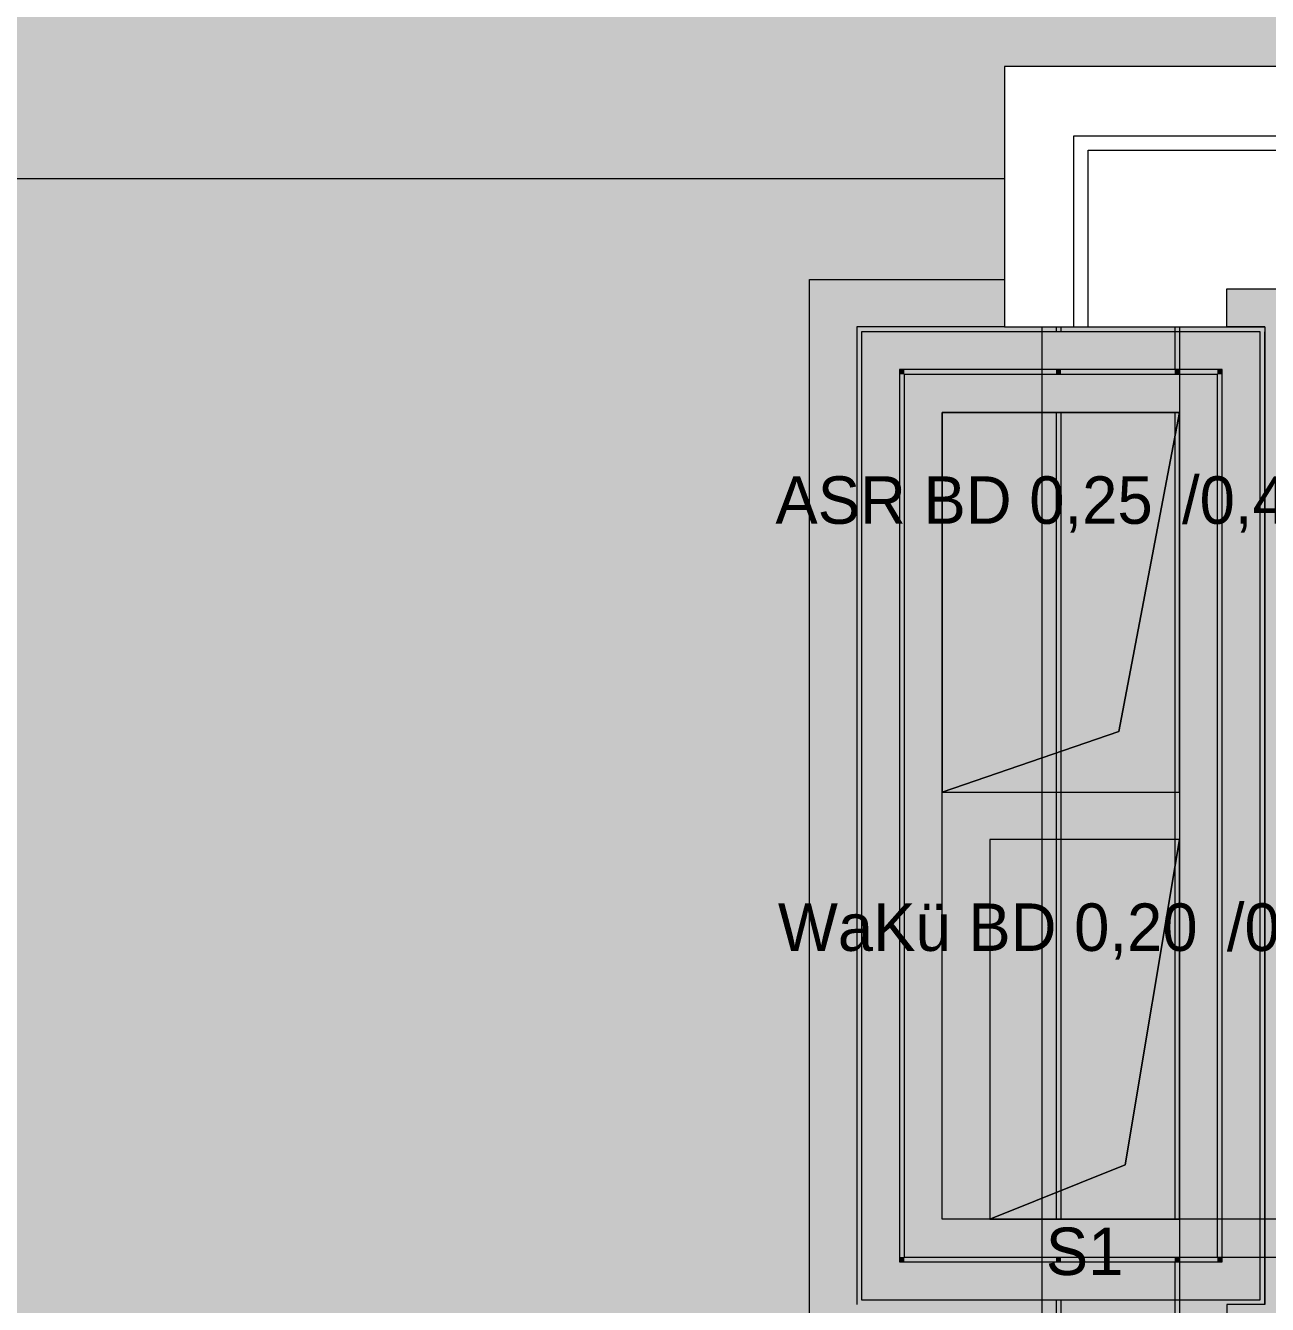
# Model space of a CAD drawing. Header units: metres. Extents: x -3 to 171, y -23 to 41.
# Drawn here: x 7.529 to 8.838, y -4.985 to -3.637 of the extents above; entities that cross this region are included whole.
import ezdxf

# ---------------------------------------------------------------- set-up
doc = ezdxf.new("R2010")
doc.units = ezdxf.units.M
doc.header["$MEASUREMENT"] = 0
doc.set_wipeout_variables(frame=1)
for name, pattern in [('Punkt 1_1', [0.075, 0.025, -0.05]), ('Untersicht', [0.001, 0.0005, -0.0005]), ('Wipeout_Contour', [1, 0, -1])]:
    doc.linetypes.add(name, pattern=pattern)
for name, color, linetype in [('6._Dach PP STG1_1_110 Wand Aussen', 7, 'Continuous'), ('6._Dach PP STG1_1_112 Wand Aussen - Schachtwände', 7, 'Continuous'), ('6._Dach PP STG1_1_140 Brüstung', 7, 'Continuous'), ('6._Dach PP STG1_1_210 Decke', 7, 'Continuous'), ('6._Dach PP STG1_1_220 Bodenaufbau', 7, 'Continuous'), ('6._Dach PP STG1_1_220 Bodenaufbau - Außen_ Gefälle', 7, 'Continuous'), ('6._Dach PP STG1_1_221 Bodenaufbau - Abdichtung', 7, 'Continuous'), ('6._Dach PP STG1_1_270 Deckendurchbruchsymbol', 7, 'Continuous'), ('6._Dach PP STG1_1_611 Entwässerung', 7, 'Continuous'), ('6._Dach PP STG1_1_950 Polierplan Bemaßung', 7, 'Continuous')]:
    doc.layers.add(name, color=color, linetype=linetype)
doc.styles.add('ERSTELLTER_STIL_2', font='')
doc.styles.get('ERSTELLTER_STIL_2').set_extended_font_data('Eurostile')

msp = doc.modelspace()

# ---------------------------------------------------------------- hatches: boundary and pattern name
at = {"layer": '6._Dach PP STG1_1_110 Wand Aussen', "linetype": 'Continuous', "lineweight": 13, "true_color": 0xff6400}
for points in [[(8.74, -3.86), (8.62, -3.74), (8.62, -3.86)], [(8.74, -3.74), (8.62, -3.74), (8.74, -3.86)], [(8.74, -3.86), (10.325, -3.86), (10.325, -3.74), (8.74, -3.74)], [(8.62, -3.86), (8.62, -3.96), (8.74, -3.96), (8.74, -3.86)], [(8.62, -3.96), (8.62, -4), (8.74, -4), (8.74, -3.96)], [(8.62, -4.045), (8.62, -4.895), (8.74, -4.895), (8.74, -4.045)], [(8.62, -4.94), (8.62, -4.98), (8.74, -4.98), (8.74, -4.94)], [(8.74, -4.98), (8.62, -4.98), (8.62, -5.925), (8.74, -5.925)]]:
    msp.add_hatch(color=30, dxfattribs=at).paths.add_polyline_path(points)
at = {"layer": '6._Dach PP STG1_1_110 Wand Aussen', "linetype": 'Continuous', "lineweight": 0, "true_color": 0x373737}
for points in [[(8.745, -3.865), (8.74, -3.86), (8.74, -3.865)], [(8.745, -3.86), (8.74, -3.86), (8.745, -3.865)], [(8.745, -3.865), (8.74, -3.865), (8.74, -4), (8.745, -4)], [(8.745, -3.865), (10.325, -3.865), (10.325, -3.86), (8.745, -3.86)], [(8.745, -4), (8.74, -4), (8.74, -4.005), (8.745, -4.005)], [(8.745, -4.045), (8.74, -4.045), (8.74, -4.895), (8.745, -4.895)], [(8.745, -4.935), (8.74, -4.935), (8.74, -4.94), (8.745, -4.94)], [(8.745, -4.94), (8.74, -4.94), (8.74, -5.925), (8.745, -5.925)]]:
    msp.add_hatch(color=250, dxfattribs=at).paths.add_polyline_path(points)
at = {"layer": '6._Dach PP STG1_1_110 Wand Aussen', "linetype": 'Continuous', "lineweight": 13, "true_color": 0x3f7f02}
for points in [[(8.925, -4.045), (8.745, -3.865), (8.745, -4.045)], [(8.925, -3.865), (8.745, -3.865), (8.925, -4.045)], [(8.925, -4.045), (8.745, -4.045), (8.745, -4.895), (8.925, -4.895)], [(8.745, -4.935), (8.745, -5.925), (8.925, -5.925), (8.925, -4.935)]]:
    msp.add_hatch(color=76, dxfattribs=at).paths.add_polyline_path(points)
at = {"layer": '6._Dach PP STG1_1_112 Wand Aussen - Schachtwände', "linetype": 'Continuous', "lineweight": 13, "true_color": 0xff6400}
for points in [[(8.45, -4), (8.41, -3.96), (8.41, -4)], [(8.45, -3.96), (8.41, -3.96), (8.45, -4)], [(8.45, -3.96), (8.45, -4), (8.79, -4), (8.79, -3.96)], [(8.62, -4), (8.62, -3.96), (8.615, -3.96), (8.615, -4)], [(8.79, -4), (8.83, -4), (8.83, -3.96)], [(8.79, -3.96), (8.79, -4), (8.83, -3.96)], [(8.45, -4.94), (8.45, -4), (8.41, -4), (8.41, -4.94)], [(8.79, -4), (8.79, -4.94), (8.83, -4.94), (8.83, -4)], [(8.45, -4.94), (8.41, -4.98), (8.45, -4.98)], [(8.41, -4.94), (8.41, -4.98), (8.45, -4.94)], [(8.79, -4.94), (8.45, -4.94), (8.45, -4.98), (8.79, -4.98)], [(8.62, -4.98), (8.62, -4.94), (8.615, -4.94), (8.615, -4.98)], [(8.79, -4.98), (8.83, -4.98), (8.79, -4.94)], [(8.79, -4.94), (8.83, -4.98), (8.83, -4.94)]]:
    msp.add_hatch(color=30, dxfattribs=at).paths.add_polyline_path(points)
at = {"layer": '6._Dach PP STG1_1_112 Wand Aussen - Schachtwände', "linetype": 'Continuous', "lineweight": 0, "true_color": 0x373737}
for points in [[(8.455, -4.005), (8.45, -4), (8.45, -4.005)], [(8.455, -4), (8.45, -4), (8.455, -4.005)], [(8.455, -4), (8.455, -4.005), (8.785, -4.005), (8.785, -4)], [(8.62, -4.005), (8.62, -4), (8.615, -4), (8.615, -4.005)], [(8.74, -4.005), (8.74, -4), (8.62, -4), (8.62, -4.005)], [(8.785, -4.005), (8.79, -4.005), (8.79, -4)], [(8.785, -4), (8.785, -4.005), (8.79, -4)], [(8.455, -4.935), (8.455, -4.005), (8.45, -4.005), (8.45, -4.935)], [(8.785, -4.005), (8.785, -4.935), (8.79, -4.935), (8.79, -4.005)], [(8.45, -4.94), (8.455, -4.94), (8.455, -4.935)], [(8.45, -4.935), (8.45, -4.94), (8.455, -4.935)], [(8.785, -4.935), (8.455, -4.935), (8.455, -4.94), (8.785, -4.94)], [(8.62, -4.94), (8.62, -4.935), (8.615, -4.935), (8.615, -4.94)], [(8.74, -4.94), (8.74, -4.935), (8.62, -4.935), (8.62, -4.94)], [(8.785, -4.935), (8.785, -4.94), (8.79, -4.94)], [(8.785, -4.935), (8.79, -4.94), (8.79, -4.935)]]:
    msp.add_hatch(color=250, dxfattribs=at).paths.add_polyline_path(points)
at = {"layer": '6._Dach PP STG1_1_112 Wand Aussen - Schachtwände', "linetype": 'Continuous', "lineweight": 13, "true_color": 0xb85600}
for points in [[(8.495, -4.045), (8.455, -4.005), (8.455, -4.045)], [(8.495, -4.005), (8.455, -4.005), (8.495, -4.045)], [(8.495, -4.045), (8.745, -4.045), (8.745, -4.005), (8.495, -4.005)], [(8.62, -4.045), (8.62, -4.005), (8.615, -4.005), (8.615, -4.045)], [(8.74, -4.045), (8.74, -4.005), (8.62, -4.005), (8.62, -4.045)], [(8.745, -4.045), (8.745, -4.005), (8.74, -4.005), (8.74, -4.045)], [(8.745, -4.045), (8.785, -4.045), (8.785, -4.005)], [(8.745, -4.045), (8.785, -4.005), (8.745, -4.005)], [(8.495, -4.895), (8.495, -4.045), (8.455, -4.045), (8.455, -4.895)], [(8.745, -4.045), (8.745, -4.895), (8.785, -4.895), (8.785, -4.045)], [(8.495, -4.895), (8.455, -4.935), (8.495, -4.935)], [(8.455, -4.895), (8.455, -4.935), (8.495, -4.895)], [(8.745, -4.895), (8.495, -4.895), (8.495, -4.935), (8.745, -4.935)], [(8.62, -4.935), (8.62, -4.895), (8.615, -4.895), (8.615, -4.935)], [(8.74, -4.935), (8.74, -4.895), (8.62, -4.895), (8.62, -4.935)], [(8.745, -4.935), (8.745, -4.895), (8.74, -4.895), (8.74, -4.935)], [(8.925, -4.935), (8.925, -4.895), (8.745, -4.895), (8.745, -4.935)], [(8.745, -4.935), (8.785, -4.935), (8.745, -4.895)], [(8.745, -4.895), (8.785, -4.935), (8.785, -4.895)]]:
    msp.add_hatch(color=32, dxfattribs=at).paths.add_polyline_path(points)
at = {"layer": '6._Dach PP STG1_1_220 Bodenaufbau', "linetype": 'Continuous', "lineweight": 0, "true_color": 0x323232}
h = msp.add_hatch(color=250, dxfattribs=at)
h.paths.add_polyline_path([(8.755, -3.915), (8.755, -3.955), (8.835, -3.955), (8.835, -4.985), (8.795, -4.985), (8.795, -5.835), (8.795, -6.265), (8.795, -7.605), (11.035, -7.605), (11.035, -4.555), (10.325, -4.555), (10.325, -3.915)])
h.paths.add_polyline_path([(8.853, -7.1174), (8.853, -6.0134), (10.957, -6.0134), (10.957, -7.1174)], flags=0)
at = {"layer": '6._Dach PP STG1_1_220 Bodenaufbau - Außen_ Gefälle', "linetype": 'Continuous', "lineweight": 0, "true_color": 0x323232}
h = msp.add_hatch(color=250, dxfattribs=at)
h.paths.add_polyline_path([(6.565, -4.5433), (0.1867, -4.5433), (0.2083, -10.4546), (6.43, -10.4546), (6.43, -14.87), (12.38, -14.87), (12.38, -10.4546), (18.8202, -10.4546), (18.8399, -4.5433), (12.4199, -4.5433), (12.415, -1.67), (6.565, -1.67)])
h.paths.add_polyline_path([(6.495, -7.395), (8.015, -7.395), (8.015, -7.605), (8.745, -7.605), (8.745, -6.215), (7.975, -6.215), (7.975, -5.885), (8.745, -5.885), (8.745, -3.865), (11.105, -3.865), (11.105, -6.245), (11.105, -7.605), (11.5565, -7.605), (11.5565, -8.955), (6.495, -8.955)], flags=0)
at = {"layer": '6._Dach PP STG1_1_270 Deckendurchbruchsymbol', "linetype": 'Continuous', "lineweight": 0}
for points in [[(8.495, -4.445), (8.745, -4.445), (8.745, -4.045), (8.6811, -4.3811)], [(8.545, -4.895), (8.745, -4.895), (8.745, -4.495), (8.6879, -4.8379)]]:
    msp.add_hatch(color=8, dxfattribs=at).paths.add_polyline_path(points)

# ---------------------------------------------------------------- linework, layer by layer
at = {"layer": '6._Dach PP STG1_1_110 Wand Aussen', "color": 7, "linetype": 'Continuous', "lineweight": 13, "ltscale": 1000}
for p, q in [((8.62, -3.74), (8.62, -3.86)), ((8.74, -3.74), (8.62, -3.74)), ((8.62, -3.74), (8.62, -3.86)), ((10.325, -3.74), (8.74, -3.74)), ((8.62, -3.86), (8.62, -3.96)), ((8.74, -3.86), (8.74, -3.865)), ((8.745, -3.86), (8.74, -3.86)), ((8.74, -3.86), (8.74, -3.865)), ((8.74, -3.865), (8.74, -4)), ((10.325, -3.86), (8.745, -3.86)), ((8.62, -3.96), (8.615, -3.96)), ((8.62, -3.96), (8.615, -3.96)), ((8.62, -4), (8.615, -4)), ((8.74, -4), (8.62, -4)), ((8.74, -4), (8.62, -4)), ((8.62, -4.005), (8.615, -4.005)), ((8.74, -4.005), (8.62, -4.005)), ((8.745, -4.005), (8.74, -4.005)), ((8.745, -4.005), (8.74, -4.005)), ((8.615, -4.045), (8.62, -4.045)), ((8.615, -4.045), (8.62, -4.045)), ((8.62, -4.045), (8.74, -4.045)), ((8.62, -4.045), (8.74, -4.045)), ((8.62, -4.045), (8.62, -4.895)), ((8.74, -4.045), (8.745, -4.045)), ((8.74, -4.045), (8.745, -4.045)), ((8.74, -4.045), (8.74, -4.895)), ((8.62, -4.895), (8.615, -4.895)), ((8.62, -4.895), (8.615, -4.895)), ((8.74, -4.895), (8.62, -4.895)), ((8.74, -4.895), (8.62, -4.895)), ((8.745, -4.895), (8.74, -4.895)), ((8.745, -4.895), (8.74, -4.895)), ((8.925, -4.895), (8.745, -4.895)), ((8.925, -4.895), (8.745, -4.895)), ((8.615, -4.935), (8.62, -4.935)), ((8.615, -4.94), (8.62, -4.94)), ((8.62, -4.935), (8.74, -4.935)), ((8.62, -4.94), (8.74, -4.94)), ((8.62, -4.94), (8.74, -4.94)), ((8.74, -4.935), (8.745, -4.935)), ((8.74, -4.935), (8.745, -4.935)), ((8.74, -4.94), (8.74, -5.925)), ((8.745, -4.935), (8.925, -4.935)), ((8.745, -4.935), (8.925, -4.935)), ((8.615, -4.98), (8.62, -4.98)), ((8.615, -4.98), (8.62, -4.98)), ((8.62, -4.98), (8.62, -5.925))]:
    msp.add_line(p, q, dxfattribs=at)
at = {"layer": '6._Dach PP STG1_1_110 Wand Aussen', "color": 7, "linetype": 'Continuous', "lineweight": 18, "ltscale": 1000}
for p, q in [((8.745, -3.865), (8.745, -4.045)), ((8.925, -3.865), (8.745, -3.865)), ((8.745, -3.865), (8.745, -4.045)), ((8.745, -4.045), (8.745, -4.895)), ((8.745, -4.935), (8.745, -5.925))]:
    msp.add_line(p, q, dxfattribs=at)
at = {"layer": '6._Dach PP STG1_1_110 Wand Aussen', "color": 7, "linetype": 'Continuous', "lineweight": 13, "ltscale": 1000, "flags": 128}
for points in [[(8.615, -3.735), (8.615, -3.74)], [(10.325, -3.735), (8.615, -3.735)], [(8.615, -3.74), (8.615, -3.96)], [(8.615, -4.045), (8.615, -4.895)], [(8.615, -4.98), (8.615, -5.925)]]:
    msp.add_lwpolyline(points, dxfattribs=at)
at = {"layer": '6._Dach PP STG1_1_112 Wand Aussen - Schachtwände', "color": 7, "linetype": 'Continuous', "lineweight": 13, "ltscale": 1000}
for p, q in [((8.41, -3.96), (8.41, -4)), ((8.45, -3.96), (8.41, -3.96)), ((8.41, -3.96), (8.41, -4)), ((8.79, -3.96), (8.45, -3.96)), ((8.83, -3.96), (8.79, -3.96)), ((8.83, -4), (8.83, -3.96)), ((8.83, -4), (8.83, -3.96)), ((8.41, -4), (8.41, -4.94)), ((8.45, -4), (8.45, -4.005)), ((8.455, -4), (8.45, -4)), ((8.45, -4), (8.45, -4.005)), ((8.785, -4), (8.455, -4)), ((8.79, -4), (8.785, -4)), ((8.79, -4.005), (8.79, -4)), ((8.79, -4.005), (8.79, -4)), ((8.83, -4.94), (8.83, -4)), ((8.45, -4.005), (8.45, -4.935)), ((8.455, -4.005), (8.455, -4.045)), ((8.495, -4.005), (8.455, -4.005)), ((8.455, -4.005), (8.455, -4.045)), ((8.745, -4.005), (8.495, -4.005)), ((8.785, -4.005), (8.745, -4.005)), ((8.785, -4.045), (8.785, -4.005)), ((8.785, -4.045), (8.785, -4.005)), ((8.79, -4.935), (8.79, -4.005)), ((8.455, -4.045), (8.455, -4.895)), ((8.785, -4.895), (8.785, -4.045)), ((8.455, -4.895), (8.455, -4.935)), ((8.785, -4.935), (8.785, -4.895)), ((8.41, -4.94), (8.41, -4.98)), ((8.45, -4.935), (8.45, -4.94)), ((8.45, -4.94), (8.455, -4.94)), ((8.45, -4.94), (8.455, -4.94)), ((8.455, -4.935), (8.495, -4.935)), ((8.455, -4.935), (8.495, -4.935)), ((8.455, -4.94), (8.785, -4.94)), ((8.495, -4.935), (8.745, -4.935)), ((8.745, -4.935), (8.785, -4.935)), ((8.745, -4.935), (8.785, -4.935)), ((8.785, -4.94), (8.79, -4.94)), ((8.785, -4.94), (8.79, -4.94)), ((8.79, -4.94), (8.79, -4.935)), ((8.83, -4.98), (8.83, -4.94)), ((8.41, -4.98), (8.45, -4.98)), ((8.41, -4.98), (8.45, -4.98)), ((8.45, -4.98), (8.79, -4.98)), ((8.79, -4.98), (8.83, -4.98)), ((8.79, -4.98), (8.83, -4.98))]:
    msp.add_line(p, q, dxfattribs=at)
at = {"layer": '6._Dach PP STG1_1_112 Wand Aussen - Schachtwände', "color": 7, "linetype": 'Continuous', "lineweight": 18, "ltscale": 1000, "flags": 128}
for points in [[(8.355, -3.905), (8.8596, -3.905)], [(8.355, -5.035), (8.355, -3.905)]]:
    msp.add_lwpolyline(points, dxfattribs=at)
at = {"layer": '6._Dach PP STG1_1_112 Wand Aussen - Schachtwände', "color": 7, "linetype": 'Continuous', "lineweight": 13, "ltscale": 1000, "flags": 128}
for points in [[(8.405, -3.955), (8.405, -3.96)], [(8.835, -3.955), (8.405, -3.955)], [(8.405, -3.96), (8.405, -4.985)], [(8.835, -3.955), (8.835, -3.96)], [(8.835, -4.985), (8.835, -3.96)], [(8.495, -4.045), (8.745, -4.045)], [(8.495, -4.895), (8.495, -4.045)], [(8.745, -4.045), (8.745, -4.895)], [(8.745, -4.895), (8.495, -4.895)]]:
    msp.add_lwpolyline(points, dxfattribs=at)
at = {"layer": '6._Dach PP STG1_1_210 Decke', "color": 7, "linetype": 'Continuous', "lineweight": 13, "ltscale": 1000, "true_color": 0xf4f4f4, "flags": 128}
msp.add_lwpolyline([(11.085, -7.065), (11.085, -3.865), (8.745, -3.865), (8.745, -5.925), (8.745, -6.065), (8.745, -7.065)], dxfattribs=at)
at = {"layer": '6._Dach PP STG1_1_220 Bodenaufbau', "color": 7, "linetype": 'Continuous', "lineweight": 13, "ltscale": 1000, "flags": 128}
msp.add_lwpolyline([(8.755, -3.915), (8.755, -3.955), (8.835, -3.955), (8.835, -4.985), (8.795, -4.985), (8.795, -5.835), (8.795, -6.265), (8.795, -7.605), (11.035, -7.605), (11.035, -4.555), (10.325, -4.555), (10.325, -3.915)], close=True, dxfattribs=at)
at = {"layer": '6._Dach PP STG1_1_220 Bodenaufbau - Außen_ Gefälle', "color": 7, "linetype": 'Continuous', "lineweight": 13, "ltscale": 1000, "flags": 128}
msp.add_lwpolyline([(6.495, -7.395), (6.495, -8.955), (11.5565, -8.955), (11.5565, -7.605), (11.105, -7.605), (11.105, -6.245), (11.105, -3.865), (8.745, -3.865), (8.745, -5.885), (7.975, -5.885), (7.975, -6.215), (8.745, -6.215), (8.745, -7.605), (8.015, -7.605), (8.015, -7.395)], close=True, dxfattribs=at)
at = {"layer": '6._Dach PP STG1_1_221 Bodenaufbau - Abdichtung', "color": 171, "linetype": 'Untersicht', "lineweight": 13, "ltscale": 1000, "true_color": 0x6c6cff, "flags": 128}
for points in [[(8.745, -3.865), (8.7449, -5.885)], [(9.4902, -3.865), (8.745, -3.865)]]:
    msp.add_lwpolyline(points, dxfattribs=at)
at = {"layer": '6._Dach PP STG1_1_270 Deckendurchbruchsymbol', "color": 7, "linetype": 'Continuous', "lineweight": 13, "ltscale": 1000, "flags": 128}
for points in [[(8.6811, -4.3811), (8.745, -4.045), (8.495, -4.045), (8.495, -4.445)], [(8.495, -4.445), (8.745, -4.445), (8.745, -4.045), (8.6811, -4.3811)], [(8.6879, -4.8379), (8.745, -4.495), (8.545, -4.495), (8.545, -4.895)], [(8.545, -4.895), (8.745, -4.895), (8.745, -4.495), (8.6879, -4.8379)]]:
    msp.add_lwpolyline(points, close=True, dxfattribs=at)
at = {"layer": '6._Dach PP STG1_1_611 Entwässerung', "color": 5, "linetype": 'Continuous', "lineweight": 13, "ltscale": 1000, "flags": 128}
msp.add_lwpolyline([(8.6, -7.265), (11.25, -7.265), (11.25, -3.72), (8.6, -3.72)], close=True, dxfattribs=at)
at = {"layer": '6._Dach PP STG1_1_950 Polierplan Bemaßung', "color": 3, "linetype": 'Punkt 1_1', "lineweight": 0, "ltscale": 1000}
msp.add_line((0.4516, -3.7987), (22.9775, -3.7987), dxfattribs=at)

# ---------------------------------------------------------------- texts
at = {"layer": '6._Dach PP STG1_1_270 Deckendurchbruchsymbol', "color": 1, "linetype": 'Continuous', "lineweight": 0, "char_height": 0.05, "style": 'ERSTELLTER_STIL_2'}
for s, insert, attachment_point in [('\\A1;{\\pqc;\\pt0;\\fEurostile|b0|i0|c0|p0;\\W1.000000;ASR BD 0,25\\fEurostile|b0|i0|c0|p0;\\W1.000000;\\A1{\\H.66x;\\S^  ;}\\fEurostile|b0|i0|c0|p0;\\W1.000000; /0,40\\fEurostile|b0|i0|c0|p0;\\W1.000000;\\A1{\\H.66x;\\S^  ;}\\fEurostile|b0|i0|c0|p0;\\W1.000000;\\fEurostile|b0|i0|c0|p0;\\W1.000000;\\A1{\\H.66x;\\S^  ;}}', (8.62, -4.177), 8), ('\\A1;{\\pqc;\\pt0;\\fEurostile|b0|i0|c0|p0;\\W1.000000;WaKü BD 0,20\\fEurostile|b0|i0|c0|p0;\\W1.000000;\\A1{\\H.66x;\\S^  ;}\\fEurostile|b0|i0|c0|p0;\\W1.000000; /0,40\\fEurostile|b0|i0|c0|p0;\\W1.000000;\\A1{\\H.66x;\\S^  ;}\\fEurostile|b0|i0|c0|p0;\\W1.000000;\\fEurostile|b0|i0|c0|p0;\\W1.000000;\\A1{\\H.66x;\\S^  ;}}', (8.645, -4.627), 8), ('\\A1;{\\pqc;\\pt0;\\fEurostile|b0|i0|c0|p0;\\W1.000000;S1}', (8.645, -4.9039), 2)]:
    msp.add_mtext(s, dxfattribs=dict(at, insert=insert, attachment_point=attachment_point))

# ---------------------------------------------------------------- next in the draw order: wipeouts: each hides what was drawn before it
at = {"color": 254, "linetype": 'Wipeout_Contour', "lineweight": 0, "ltscale": 29.266236}
msp.add_wipeout([(8.795, -3.915), (8.6488, -3.7688), (8.6488, -3.915)], dxfattribs=at).dxf.layer = '6._Dach PP STG1_1_140 Brüstung'

# ---------------------------------------------------------------- next in the draw order: wipeouts: each hides what was drawn before it
at = {"color": 254, "linetype": 'Wipeout_Contour', "lineweight": 0, "ltscale": 28.977074}
msp.add_wipeout([(8.6488, -3.7688), (8.6338, -3.7538), (8.6338, -3.7688)], dxfattribs=at).dxf.layer = '6._Dach PP STG1_1_140 Brüstung'
at = {"color": 254, "linetype": 'Wipeout_Contour', "lineweight": 0, "ltscale": 41.33452}
msp.add_wipeout([(8.795, -3.915), (10.325, -3.915), (10.325, -3.7688), (8.795, -3.7688)], dxfattribs=at).dxf.layer = '6._Dach PP STG1_1_140 Brüstung'

# ---------------------------------------------------------------- next in the draw order: wipeouts: each hides what was drawn before it
at = {"color": 254, "linetype": 'Wipeout_Contour', "lineweight": 0, "ltscale": 28.788904}
msp.add_wipeout([(8.6338, -3.7538), (8.5606, -3.6806), (8.5606, -3.7538)], dxfattribs=at).dxf.layer = '6._Dach PP STG1_1_140 Brüstung'
at = {"color": 254, "linetype": 'Wipeout_Contour', "lineweight": 0, "ltscale": 28.022769}
msp.add_wipeout([(8.795, -3.7688), (8.6488, -3.7688), (8.795, -3.915)], dxfattribs=at).dxf.layer = '6._Dach PP STG1_1_140 Brüstung'

# ---------------------------------------------------------------- next in the draw order: linework, layer by layer
at = {"layer": '6._Dach PP STG1_1_140 Brüstung', "color": 7, "linetype": 'Continuous', "lineweight": 18, "ltscale": 1000}
msp.add_line((8.795, -3.915), (10.325, -3.915), dxfattribs=at)
at = {"layer": '6._Dach PP STG1_1_140 Brüstung', "color": 7, "linetype": 'Continuous', "lineweight": 18, "ltscale": 1000, "flags": 128}
msp.add_lwpolyline([(8.795, -3.915), (10.325, -3.915)], dxfattribs=at)

# ---------------------------------------------------------------- next in the draw order: wipeouts: each hides what was drawn before it
at = {"color": 254, "linetype": 'Wipeout_Contour', "lineweight": 0, "ltscale": 40.946652}
msp.add_wipeout([(8.6488, -3.7688), (10.325, -3.7688), (10.325, -3.7538), (8.6488, -3.7538)], dxfattribs=at).dxf.layer = '6._Dach PP STG1_1_140 Brüstung'

# ---------------------------------------------------------------- next in the draw order: wipeouts: each hides what was drawn before it
at = {"color": 254, "linetype": 'Wipeout_Contour', "lineweight": 0, "ltscale": 27.669283}
msp.add_wipeout([(8.6488, -3.7538), (8.6338, -3.7538), (8.6488, -3.7688)], dxfattribs=at).dxf.layer = '6._Dach PP STG1_1_140 Brüstung'
at = {"color": 254, "linetype": 'Wipeout_Contour', "lineweight": 0, "ltscale": 38.333793}
msp.add_wipeout([(8.6488, -3.915), (8.6488, -3.955), (8.795, -3.955), (8.795, -3.915)], dxfattribs=at).dxf.layer = '6._Dach PP STG1_1_140 Brüstung'

# ---------------------------------------------------------------- next in the draw order: linework, layer by layer
at = {"layer": '6._Dach PP STG1_1_140 Brüstung', "color": 7, "linetype": 'Continuous', "lineweight": 18, "ltscale": 1000}
for p, q in [((8.6488, -3.7688), (10.325, -3.7688)), ((8.795, -3.955), (8.795, -3.915))]:
    msp.add_line(p, q, dxfattribs=at)
at = {"layer": '6._Dach PP STG1_1_140 Brüstung', "color": 7, "linetype": 'Continuous', "lineweight": 18, "ltscale": 1000, "flags": 128}
msp.add_lwpolyline([(8.795, -3.955), (8.795, -3.915)], dxfattribs=at)

# ---------------------------------------------------------------- next in the draw order: wipeouts: each hides what was drawn before it
at = {"color": 254, "linetype": 'Wipeout_Contour', "lineweight": 0, "ltscale": 40.85653}
msp.add_wipeout([(8.6338, -3.7538), (10.325, -3.7538), (10.325, -3.6806), (8.6338, -3.6806)], dxfattribs=at).dxf.layer = '6._Dach PP STG1_1_140 Brüstung'

# ---------------------------------------------------------------- next in the draw order: wipeouts: each hides what was drawn before it
at = {"color": 254, "linetype": 'Wipeout_Contour', "lineweight": 0, "ltscale": 27.512564}
msp.add_wipeout([(8.6338, -3.6806), (8.5606, -3.6806), (8.6338, -3.7538)], dxfattribs=at).dxf.layer = '6._Dach PP STG1_1_140 Brüstung'
at = {"color": 254, "linetype": 'Wipeout_Contour', "lineweight": 0, "ltscale": 37.922414}
msp.add_wipeout([(8.6338, -3.7688), (8.6338, -3.955), (8.6488, -3.955), (8.6488, -3.7688)], dxfattribs=at).dxf.layer = '6._Dach PP STG1_1_140 Brüstung'

# ---------------------------------------------------------------- next in the draw order: linework, layer by layer
at = {"layer": '6._Dach PP STG1_1_140 Brüstung', "color": 7, "linetype": 'Continuous', "lineweight": 18, "ltscale": 1000}
for p, q in [((8.6338, -3.7538), (10.325, -3.7538)), ((8.6488, -3.955), (8.6488, -3.7688))]:
    msp.add_line(p, q, dxfattribs=at)
at = {"layer": '6._Dach PP STG1_1_140 Brüstung', "color": 7, "linetype": 'Continuous', "lineweight": 18, "ltscale": 1000, "flags": 128}
for points in [[(8.5606, -3.6806), (8.5606, -3.7538)], [(10.325, -3.6806), (8.5606, -3.6806)], [(8.6488, -3.955), (8.795, -3.955)]]:
    msp.add_lwpolyline(points, dxfattribs=at)

# ---------------------------------------------------------------- next in the draw order: wipeouts: each hides what was drawn before it
at = {"color": 254, "linetype": 'Wipeout_Contour', "lineweight": 0, "ltscale": 37.75262}
msp.add_wipeout([(8.5606, -3.7538), (8.5606, -3.955), (8.6338, -3.955), (8.6338, -3.7538)], dxfattribs=at).dxf.layer = '6._Dach PP STG1_1_140 Brüstung'

# ---------------------------------------------------------------- next in the draw order: linework, layer by layer
at = {"layer": '6._Dach PP STG1_1_140 Brüstung', "color": 7, "linetype": 'Continuous', "lineweight": 18, "ltscale": 1000}
msp.add_line((8.6338, -3.955), (8.6338, -3.7538), dxfattribs=at)
at = {"layer": '6._Dach PP STG1_1_140 Brüstung', "color": 7, "linetype": 'Continuous', "lineweight": 18, "ltscale": 1000, "flags": 128}
for points in [[(8.5606, -3.7538), (8.5606, -3.955)], [(8.5606, -3.955), (8.6338, -3.955)], [(8.6338, -3.955), (8.6488, -3.955)]]:
    msp.add_lwpolyline(points, dxfattribs=at)

doc.saveas('drawing.dxf')
